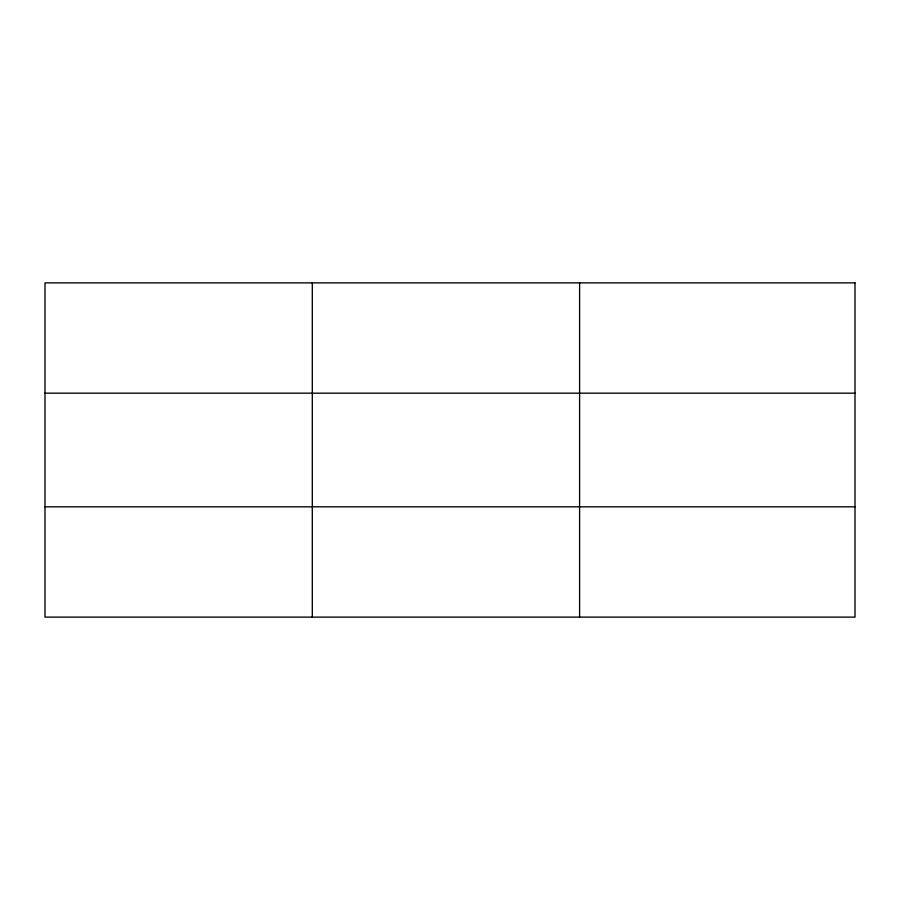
<?xml version="1.0" encoding="UTF-8"?>
<svg xmlns="http://www.w3.org/2000/svg" width="900" height="900" viewBox="0 0 900 900"><rect width="100%" height="100%" fill="white"/><g stroke="black" fill="none" stroke-linecap="round" stroke-linejoin="round"><path stroke-width="1.35" d="M312.3 282.881L312.3 617.119M579.6 282.881L579.6 617.119M45 393.176L855 393.176M45 506.824L855 506.824M855 282.881L855 617.119L45 617.119L45 282.881L855 282.881"/></g></svg>
